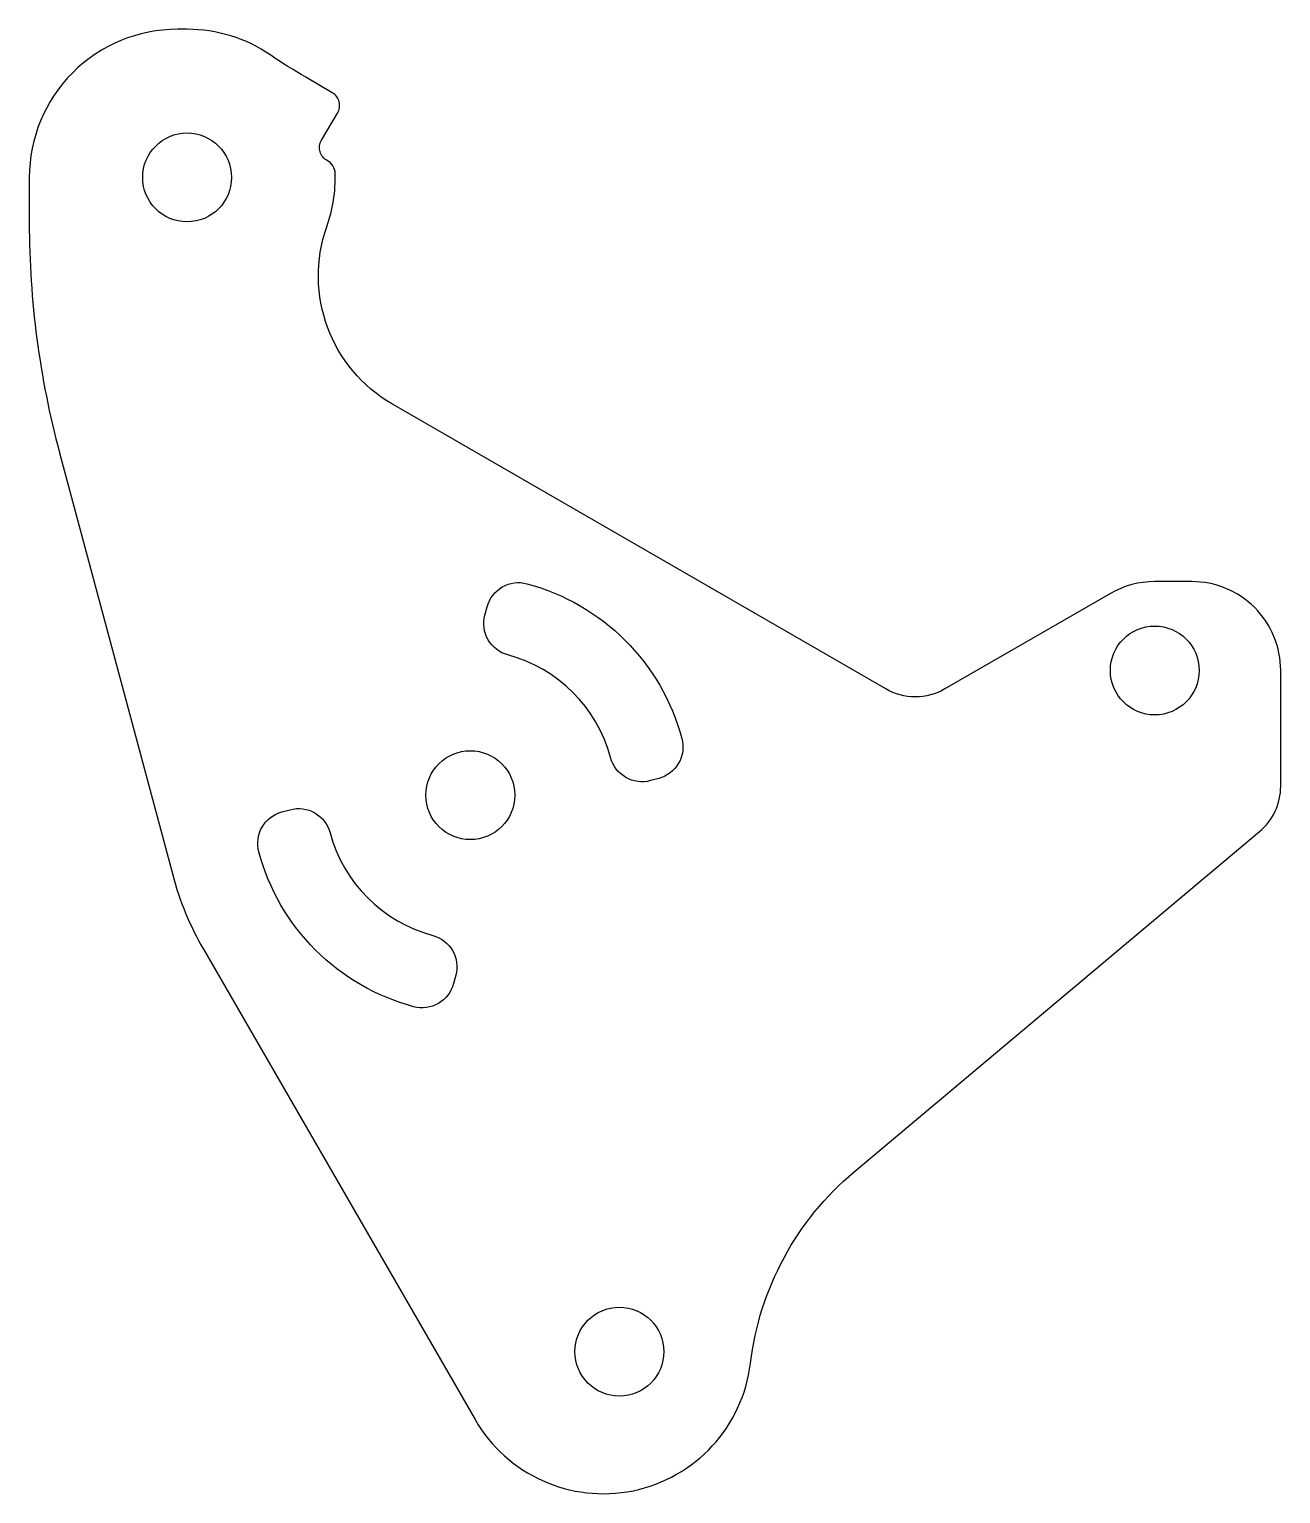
# Model space of a CAD drawing. Header units: millimetres. Extents: x 2.5 to 44.7, y 3.9 to 53.3.
import ezdxf

# ---------------------------------------------------------------- set-up
doc = ezdxf.new("R2010")
doc.units = ezdxf.units.MM
doc.header["$MEASUREMENT"] = 0

msp = doc.modelspace()

# ---------------------------------------------------------------- linework, layer by layer
for points in [[(7.797, 53.336), (7.47, 53.336, 0.414214), (2.47, 48.336), (2.47, 46.806, 0.065543), (3.493, 39.041), (7.31, 24.794, 0.065543), (8.349, 22.286), (17.515, 6.41, 0.72073), (26.809, 8.311, -0.190424), (30.31, 14.775), (43.992, 26.255, 0.221695), (44.706, 27.787), (44.706, 31.695, 0.414214), (41.706, 34.695), (40.456, 34.695, 0.131652), (38.956, 34.293), (33.374, 31.071, -0.267949), (31.374, 31.071), (14.729, 40.681, -0.361091), (12.513, 46.674, 0.091849), (12.795, 48.473, 0.270138), (12.53, 48.901, -0.424736), (12.331, 49.593), (12.875, 50.503, 0.416876), (12.698, 51.191), (11.8, 51.716, -0.017494), (10.617, 52.465, 0.150945)], [(23.436, 27.976, -0.414214), (22.089, 28.754, 0.267949), (18.624, 32.219, -0.414214), (17.846, 33.566), (17.921, 33.846, -0.414214), (19.268, 34.624, -0.267949), (24.494, 29.399, -0.414214), (23.716, 28.051)], [(15.443, 20.348, -0.267949), (10.218, 25.573, -0.414214), (10.995, 26.921), (11.275, 26.996, -0.414214), (12.623, 26.218, 0.267949), (16.088, 22.753, -0.414214), (16.865, 21.406), (16.79, 21.126, -0.414214)]]:
    msp.add_lwpolyline(points, format="xyb", close=True)
for centre in [(7.797, 48.336), (40.456, 31.695), (17.356, 27.486), (22.387, 8.704)]:
    msp.add_circle(centre, 1.5)

doc.saveas('drawing.dxf')
